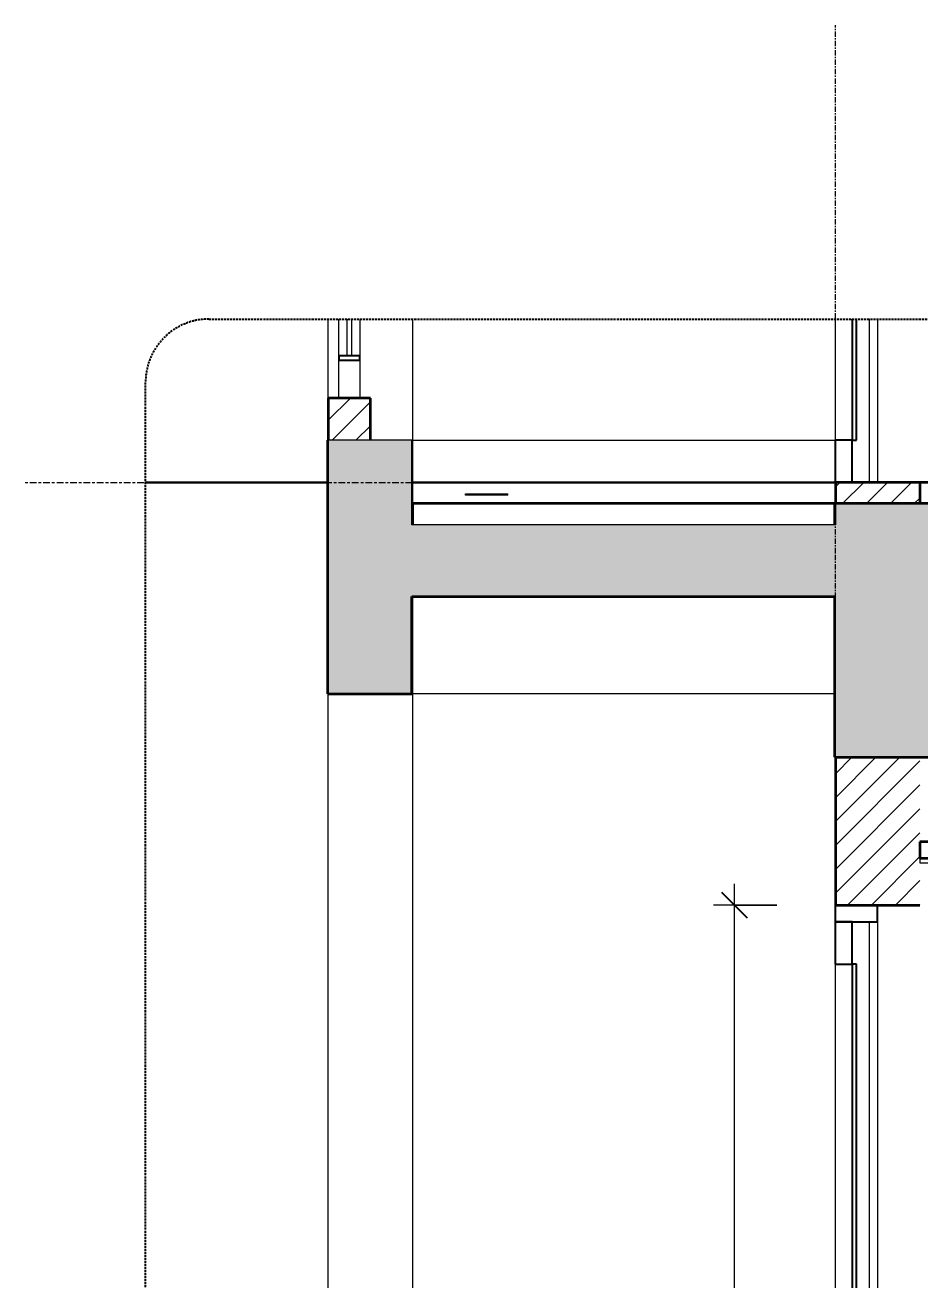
# Model space of a CAD drawing. Header units: millimetres. Extents: x 81424 to 264319, y 405 to 78637.
# Drawn here: x 96092 to 98209, y 3713 to 6683 of the extents above; entities that cross this region are included whole.
import ezdxf

# ---------------------------------------------------------------- set-up
doc = ezdxf.new("R2010")
doc.units = ezdxf.units.MM
for name, pattern in [('Centre', [31.75, 6.35, -4.7625, 15.875, -4.7625]), ('Grid Line', [22.225, 12.7, -3.175, 3.175, -3.175]), ('Hidden', [7.14375, 4.7625, -2.38125]), ('IMPORT-CENTER _2_', [40.64, 25.4, -5.08, 5.08, -5.08])]:
    doc.linetypes.add(name, pattern=pattern)
for name, color, linetype, lineweight in [('0-5', 90, 'Continuous', 5), ('A-ANNO-DIMS', 211, 'Continuous', 9), ('A-ANNO-DIMS-50', 211, 'Continuous', 9), ('A-CLNG-1', 250, 'Continuous', 35), ('A-CLNG-FNSH-1', 7, 'Continuous', 18), ('A-CLNG-PATT-1', 7, 'Continuous', 18), ('A-DETL-GENF', 92, 'Continuous', 18), ('A-DETL-GENF-4', 92, 'Hidden', 25), ('A-DETL-GENF-5', 9, 'Continuous', 18), ('A-DETL-MEDM', 33, 'Continuous', 35), ('A-DETL-THIN', 151, 'Continuous', 18), ('A-DOOR', 31, 'Continuous', 18), ('A-DOOR-4', 31, 'Continuous', 25), ('A-DOOR-FRAM', 31, 'Continuous', 25), ('A-DOOR-FRAM-1', 31, 'Continuous', 18), ('A-DOOR-GLAZ', 31, 'Continuous', 25), ('A-FLOR-FNSH-1', 250, 'Continuous', 35), ('A-FLOR-HRAL', 11, 'Continuous', 18), ('A-FLOR-HRAL-1', 11, 'Continuous', 25), ('A-FLOR-LEVL-2', 51, 'Centre', 9), ('A-FLOR-PATT-1', 253, 'Continuous', 18), ('A-WALL', 113, 'Continuous', 18), ('A-WALL-2', 250, 'Continuous', 35), ('A-WALL-PATT-2', 111, 'Continuous', 18), ('G-IMPT', 8, 'Continuous', 18), ('G-IMPT-3', 8, 'IMPORT-CENTER _2_', 18), ('M-EQPM', 50, 'Continuous', 18), ('M-EQPM-1', 7, 'Continuous', 18), ('M-EQPM-2', 50, 'Continuous', 25), ('S-BEAM-2', 7, 'Continuous', 18), ('S-COLS', 52, 'Continuous', 18), ('S-GRID-1', 1, 'Grid Line', 9)]:
    doc.layers.add(name, color=color, linetype=linetype, lineweight=lineweight)
doc.styles.add('UTM Avo', font='', dxfattribs={"width": 0.9, "height": 125})
doc.styles.get('UTM Avo').set_extended_font_data('UTM Avo')
doc.dimstyles.new('1_Dim_chi_tiet_2_5', dxfattribs={"dimscale": 304.8, "dimtxt": 124.912619, "dimasz": 0.19685, "dimexe": 0.164042, "dimexo": 0.0625, "dimgap": 0.016404, "dimtad": 1, "dimdec": 0, "dimrnd": 5, "dimzin": 0, "dimdsep": 46, "dimtxsty": 'UTM Avo', "dimblk1": 'OBLIQUE', "dimblk2": 'OBLIQUE', "dimsah": 1, "dimcen": 0.09, "dimdle": 0.164042, "dimazin": 0, "dimtfac": 1, "dimtdec": 4, "dimtix": 1, "dimtmove": 0, "dimatfit": 3, "dimfxl": 0.328084, "dimfxlon": 1, "dimtvp": 1, "dimtolj": 1, "dimtzin": 0, "dimarcsym": 2})
pattern_1 = [(50, (28326.24, 15375), (364.368, -31.878), [38.1, -419.1]), (355, (28326.24, 15375), (-70.486, 382.113), [30.48, -335.28]), (100.451, (28356.6, 15372.34), (293.885, 350.233), [32.38, -356.18]), (46.184, (28326.24, 15476.6), (542.158, -84.086), [57.15, -628.65]), (96.636, (28371.4, 15469.6), (474.805, 494.855), [48.57, -534.27]), (351.184, (28326.24, 15476.6), (474.81, 494.85), [45.72, -502.92]), (21, (28377.04, 15451.2), (303.2285, -204.5305), [38.1, -419.1]), (326, (28377.04, 15451.2), (123.604, 368.376), [30.48, -335.28]), (71.451, (28402.3, 15434.16), (426.834, 163.843), [32.38, -356.18]), (37.5, (28326.24, 15375), (6.1766, 169.1102), [3.353, -327.863, 3.353, -337.007, -336.55]), (37.5, (28326.24, 15375), (6.1766, 169.1102), [-671.576, 3.353, -333.197]), (7.5, (28326.24, 15375), (133.639, 200.3615), [3.353, -190.703, 3.353, -320.243, -128.27]), (7.5, (28326.24, 15375), (133.639, 200.3615), [-517.652, 3.353, -124.917]), (327.5, (28212.96, 15375), (271.1818, -11.4584), [3.353, -123.647, 3.353, -392.887, -525.78]), (327.5, (28212.96, 15375), (271.1818, -11.4584), [-523.24, 3.353, -522.427]), (317.5, (28162.16, 15375), (296.2585, 50.853), [3.353, -161.747, 3.353, -259.791, -373.38]), (317.5, (28162.16, 15375), (296.2585, 50.853), [-428.244, 3.353, -370.027]), (45, (28326.24, 15375), (-125.7236, 125.7236), []), (45, (28326.24, 15565.5), (-125.7236, 125.7236), [])]
pattern_2 = [(45, (101798.383, 15375), (-28.28427, 28.28427), [])]

# ---------------------------------------------------------------- blocks, each defined once
blk = doc.blocks.new('NCV_TKTC_KET CAU_rvt-2-TKCS_CĂN HỘ LOẠI 4 - MẶT CẮT 1')
at = {"layer": 'A-FLOR-PATT-1'}
h = blk.add_hatch(dxfattribs=at)
h.set_pattern_fill('FP_4', color=256, style=0, pattern_type=2)
h.set_pattern_definition(pattern_1)
h.paths.add_polyline_path([(29336.9, 5380), (32935.3, 5380), (32935.3, 5385), (29034.9, 5385), (29034.9, 5380), (29193.2, 5380)])
h.paths.add_polyline_path([(24835.2, 5380), (28834.9, 5380), (28834.9, 5385), (24835.2, 5385)])
h.paths.add_polyline_path([(33536.9, 5380), (33536.9, 5550), (33534.9, 5550), (33534.9, 5380)])
h.paths.add_polyline_path([(24535.2, 5500), (24536.9, 5500), (24536.9, 5550), (24535.2, 5550)])
h = blk.add_hatch(dxfattribs=at)
h.set_pattern_fill('FP_4', color=256, style=0, pattern_type=2)
h.set_pattern_definition(pattern_1)
h.paths.add_polyline_path([(29336.9, 5380), (32935.3, 5380), (32935.3, 5385), (29034.9, 5385), (29034.9, 5380), (29193.2, 5380)])
h.paths.add_polyline_path([(24835.2, 5380), (28834.9, 5380), (28834.9, 5385), (24835.2, 5385)])
h.paths.add_polyline_path([(33536.9, 5380), (33536.9, 5550), (33534.9, 5550), (33534.9, 5380)])
h.paths.add_polyline_path([(24535.2, 5500), (24536.9, 5500), (24536.9, 5550), (24535.2, 5550)])
at = {"layer": 'A-FLOR-FNSH-1'}
for p, q in [((24536.9, 5550), (24535.2, 5550)), ((24535.2, 5550), (24535.2, 5500))]:
    blk.add_line(p, q, dxfattribs=at)
at = {"layer": 'S-BEAM-2'}
for p, q in [((23535.3, 5700), (24536.9, 5700)), ((24535.2, 5100), (23535.3, 5100))]:
    blk.add_line(p, q, dxfattribs=at)
blk = doc.blocks.new('THU NUOC - THU NUOC-455054-TKCS_CĂN HỘ LOẠI 4 - MẶT CẮT 1')
at = {"layer": 'M-EQPM-1'}
for p, q in [((23662.3, 5573.2), (23762.3, 5573.2)), ((23662.3, 5570), (23662.3, 5573.2)), ((23762.3, 5570), (23662.3, 5570)), ((23762.3, 5570), (23762.3, 5573.2))]:
    blk.add_line(p, q, dxfattribs=at)
blk = doc.blocks.new('NCV_TKTC_TANG 2_rvt-2-TKCS_CĂN HỘ LOẠI 4 - MẶT CẮT 1')
at = {"layer": 'A-FLOR-FNSH-1'}
for p, q in [((33336.9, 5600), (24736.9, 5600)), ((24736.9, 5600), (24736.9, 5550)), ((24536.9, 5550), (23536.9, 5550)), ((23536.9, 5550), (23536.9, 5500))]:
    blk.add_line(p, q, dxfattribs=at)
at = {"layer": 'M-EQPM'}
blk.add_blockref('THU NUOC - THU NUOC-455054-TKCS_CĂN HỘ LOẠI 4 - MẶT CẮT 1', (0, 0), dxfattribs=at)
blk = doc.blocks.new('NCV_TKTC_TANG 1_rvt-2-TKCS_CĂN HỘ LOẠI 4 - MẶT CẮT 1')
at = {"layer": 'A-CLNG-PATT-1'}
h = blk.add_hatch(dxfattribs=at)
h.set_pattern_fill('FP_5', color=256, style=0, pattern_type=2)
h.set_pattern_definition([(0, (28326.24, 15375), (406.4, 101.6), [16.764, -288.036, 16.764, -288.036, -1625.6]), (0, (28326.24, 15375), (406.4, 101.6), [-609.6, 16.764, -592.836, 16.764, -288.036, -711.2]), (0, (28326.24, 15375), (406.4, 101.6), [-1524, 16.764, -186.436, 16.764, -491.236]), (120, (28478.64, 15425.8), (-291.1882, 301.1527), [16.764, -288.036, 16.764, -288.036, -1625.6]), (120, (28478.64, 15425.8), (-291.1882, 301.1527), [-609.6, 16.764, -592.836, 16.764, -288.036, -711.2]), (120, (28478.64, 15425.8), (-291.1882, 301.1527), [-1524, 16.764, -186.436, 16.764, -491.236]), (240, (28529.44, 15629), (-115.2118, -402.7527), [16.764, -288.036, 16.764, -288.036, -1625.6]), (240, (28529.44, 15629), (-115.2118, -402.7527), [-609.6, 16.764, -592.836, 16.764, -288.036, -711.2]), (240, (28529.44, 15629), (-115.2118, -402.7527), [-1524, 16.764, -186.436, 16.764, -491.236])])
h.paths.add_polyline_path([(24836.9, 4700), (25136.9, 4700), (25136.9, 4710), (24736.9, 4710), (24736.9, 4700)])
at = {"layer": 'A-CLNG-1'}
for p, q in [((25136.9, 4750), (24736.9, 4750)), ((24736.9, 4750), (24736.9, 4710)), ((25136.9, 4710), (24736.9, 4710))]:
    blk.add_line(p, q, dxfattribs=at)
at = {"layer": 'A-CLNG-FNSH-1'}
for p, q in [((24736.9, 4710), (24736.9, 4700)), ((24736.9, 4700), (25136.9, 4700))]:
    blk.add_line(p, q, dxfattribs=at)
blk = doc.blocks.new('DEG_02-DEG_03 - DEG_02-2500x2400mm-CỬA ĐI 02 CÁNH TRƯỢT-625766-TKCS_CĂN HỘ LOẠI 4 - MẶT CẮT 1')
at = {"layer": 'A-DOOR'}
for p, q in [((24536.9, 5987), (24536.9, 5700)), ((24616.9, 5987), (24616.9, 5600))]:
    blk.add_line(p, q, dxfattribs=at)
at = {"layer": 'A-DOOR-4'}
for p, q in [((24576.9, 5700), (24536.9, 5700)), ((24536.9, 5700), (24536.9, 5600)), ((24576.9, 5600), (24576.9, 5700)), ((24536.9, 5600), (24576.9, 5600))]:
    blk.add_line(p, q, dxfattribs=at)
at = {"layer": 'A-DOOR-FRAM-1'}
blk.add_line((24636.9, 5987), (24636.9, 5600), dxfattribs=at)
at = {"layer": 'A-DOOR-GLAZ'}
for p, q in [((24576.9, 5987), (24576.9, 5700)), ((24586.9, 5700), (24586.9, 5987)), ((24576.9, 5700), (24586.9, 5700))]:
    blk.add_line(p, q, dxfattribs=at)
blk = doc.blocks.new('Railing - 10mm-1251313-TKCS_CĂN HỘ LOẠI 4 - MẶT CẮT 1')
at = {"layer": 'A-FLOR-HRAL'}
for p, q in [((23382.4, 5900), (23382.4, 5987)), ((23392.4, 5987), (23392.4, 5900))]:
    blk.add_line(p, q, dxfattribs=at)
blk = doc.blocks.new('Railing - 50 x 10mm-1251315-TKCS_CĂN HỘ LOẠI 4 - MẶT CẮT 1')
at = {"layer": 'A-FLOR-HRAL'}
for p, q in [((23362.4, 5900), (23362.4, 5987)), ((23412.4, 5987), (23412.4, 5900)), ((23362.4, 5800), (23362.4, 5890)), ((23412.4, 5890), (23412.4, 5800))]:
    blk.add_line(p, q, dxfattribs=at)
blk = doc.blocks.new('Railing - Railing-1267863-TKCS_CĂN HỘ LOẠI 4 - MẶT CẮT 1')
at = {"layer": 'A-FLOR-HRAL-1'}
for p, q in [((23412.4, 5900), (23362.4, 5900)), ((23362.4, 5900), (23362.4, 5890)), ((23362.4, 5890), (23412.4, 5890)), ((23412.4, 5890), (23412.4, 5900))]:
    blk.add_line(p, q, dxfattribs=at)
for name in ['Railing - 50 x 10mm-1251315-TKCS_CĂN HỘ LOẠI 4 - MẶT CẮT 1', 'Railing - 10mm-1251313-TKCS_CĂN HỘ LOẠI 4 - MẶT CẮT 1']:
    blk.add_blockref(name, (0, 0))
blk = doc.blocks.new('DEG_02-DEG_03 - DEG_02-2500x2400mm-CỬA ĐI 02 CÁNH TRƯỢT-V15-TKCS_CĂN HỘ LOẠI 4 - MẶT CẮT 1')
at = {"layer": 'A-DOOR'}
for p, q in [((24616.9, 4560), (24616.9, 2200)), ((24536.9, 4460), (24536.9, 2300)), ((24619.9, 3420), (24616.9, 3420)), ((24619.9, 3420), (24619.9, 3400)), ((24649.9, 3407), (24619.9, 3407)), ((24619.9, 3400), (24619.9, 3380)), ((24619.9, 3393), (24649.9, 3393)), ((24649.9, 3399.2), (24649.9, 3408.3)), ((24649.9, 3345.2), (24649.9, 3399.2)), ((24616.9, 3380), (24619.9, 3380)), ((24649.9, 3343.7), (24649.9, 3345.2)), ((24649.9, 3345.2), (24649.9, 3343.7))]:
    blk.add_line(p, q, dxfattribs=at)
at = {"layer": 'A-DOOR', "flags": 128}
for points in [[(24649.9, 3408.7), (24650, 3408.7), (24650.1, 3408.7), (24650.1, 3408.7), (24650.2, 3408.7), (24650.2, 3408.7), (24650.3, 3408.7), (24650.4, 3408.7), (24650.4, 3408.7), (24650.5, 3408.7), (24650.5, 3408.7), (24650.6, 3408.7), (24650.6, 3408.7), (24650.7, 3408.7), (24650.7, 3408.7), (24650.8, 3408.7), (24650.8, 3408.7), (24650.9, 3408.7), (24650.9, 3408.7), (24651, 3408.7), (24651, 3408.7), (24651.1, 3408.7), (24651.1, 3408.7), (24651.1, 3408.7), (24651.2, 3408.7), (24651.2, 3408.7), (24651.2, 3408.7), (24651.3, 3408.7), (24651.3, 3408.7), (24651.3, 3408.7), (24651.3, 3408.7), (24651.4, 3408.7), (24651.4, 3408.7), (24651.4, 3408.7), (24651.4, 3408.7), (24651.4, 3408.7), (24651.4, 3408.7), (24651.4, 3408.7), (24651.4, 3408.7), (24651.4, 3408.7)], [(24651.4, 3408.7), (24651.4, 3408.7), (24651.4, 3408.7), (24651.4, 3408.7), (24651.4, 3408.7), (24651.4, 3408.7), (24651.4, 3408.7), (24651.4, 3408.7), (24651.4, 3408.7), (24651.3, 3408.7), (24651.3, 3408.7), (24651.3, 3408.7), (24651.3, 3408.7), (24651.2, 3408.7), (24651.2, 3408.7), (24651.2, 3408.7), (24651.1, 3408.7), (24651.1, 3408.7), (24651.1, 3408.7), (24651, 3408.7), (24651, 3408.7), (24650.9, 3408.7), (24650.9, 3408.7), (24650.8, 3408.7), (24650.8, 3408.7), (24650.7, 3408.7), (24650.7, 3408.7), (24650.6, 3408.7), (24650.6, 3408.7), (24650.5, 3408.7), (24650.5, 3408.7), (24650.4, 3408.7), (24650.4, 3408.7), (24650.3, 3408.7), (24650.2, 3408.7), (24650.2, 3408.7), (24650.1, 3408.7), (24650.1, 3408.7), (24650, 3408.7), (24650, 3408.7), (24649.9, 3408.7)], [(24651.4, 3408.7), (24651.8, 3408.7), (24652.2, 3408.6), (24652.6, 3408.6), (24652.9, 3408.5), (24653.3, 3408.5), (24653.7, 3408.4), (24654, 3408.3), (24654.4, 3408.2), (24654.8, 3408.1), (24655.1, 3407.9), (24655.5, 3407.8), (24655.8, 3407.6), (24656.1, 3407.4), (24656.5, 3407.2), (24656.8, 3407), (24657.1, 3406.8), (24657.4, 3406.6), (24657.7, 3406.3), (24657.9, 3406.1), (24658.2, 3405.8), (24658.5, 3405.5), (24658.7, 3405.2), (24659, 3404.9), (24659.2, 3404.6), (24659.4, 3404.3), (24659.6, 3404), (24659.8, 3403.7), (24659.9, 3403.3), (24660.1, 3403), (24660.2, 3402.6), (24660.4, 3402.3), (24660.5, 3401.9), (24660.6, 3401.6), (24660.7, 3401.2), (24660.7, 3400.8), (24660.8, 3400.4), (24660.8, 3400.1), (24660.9, 3399.7), (24660.9, 3399.3), (24660.9, 3399.2)], [(24660.9, 3399.2), (24660.8, 3392.6), (24660.4, 3386), (24659.7, 3379.5), (24658.8, 3373), (24657.6, 3366.5), (24656.2, 3360.1), (24654.5, 3353.7), (24652.5, 3347.4), (24651.8, 3345.2)], [(24651.8, 3345.2), (24651.8, 3345.1), (24651.7, 3345), (24651.7, 3345), (24651.6, 3344.9), (24651.6, 3344.8), (24651.5, 3344.7), (24651.5, 3344.6), (24651.4, 3344.6), (24651.4, 3344.5), (24651.3, 3344.4), (24651.2, 3344.3), (24651.2, 3344.3), (24651.1, 3344.2), (24651, 3344.2), (24651, 3344.1), (24650.9, 3344), (24650.8, 3344), (24650.7, 3343.9), (24650.6, 3343.9), (24650.6, 3343.9), (24650.5, 3343.8), (24650.4, 3343.8), (24650.3, 3343.8), (24650.2, 3343.7), (24650.1, 3343.7), (24650, 3343.7), (24649.9, 3343.7)]]:
    blk.add_lwpolyline(points, dxfattribs=at)
at = {"layer": 'A-DOOR-4'}
for p, q in [((24576.9, 4560), (24536.9, 4560)), ((24536.9, 4560), (24536.9, 4460)), ((24576.9, 4460), (24576.9, 4560)), ((24536.9, 4460), (24576.9, 4460)), ((24576.9, 2300), (24536.9, 2300)), ((24536.9, 2300), (24536.9, 2200)), ((24576.9, 2200), (24576.9, 2300)), ((24536.9, 2200), (24576.9, 2200))]:
    blk.add_line(p, q, dxfattribs=at)
at = {"layer": 'A-DOOR-FRAM'}
for p, q in [((24636.9, 4600), (24536.9, 4600)), ((24536.9, 4600), (24536.9, 4560)), ((24636.9, 4560), (24636.9, 4600)), ((24536.9, 4560), (24636.9, 4560))]:
    blk.add_line(p, q, dxfattribs=at)
at = {"layer": 'A-DOOR-FRAM-1'}
for p, q in [((24636.9, 4560), (24636.9, 3407)), ((24636.9, 3393.1), (24636.9, 2200))]:
    blk.add_line(p, q, dxfattribs=at)
at = {"layer": 'A-DOOR-GLAZ'}
for p, q in [((24586.9, 4460), (24576.9, 4460)), ((24576.9, 4460), (24576.9, 2300)), ((24586.9, 2300), (24586.9, 4460)), ((24576.9, 2300), (24586.9, 2300))]:
    blk.add_line(p, q, dxfattribs=at)
blk = doc.blocks.new('TKTC_XREF_251221_MB TANG 2-7 - TKTC_XREF_260130_MB TANG 2-5_dwg_THU NUOC - THU NUOC-444531-TKCS_MB TẦNG 1-4746804-TKCS_CĂN HỘ LOẠI 4 - MẶT CẮT 1')
at = {"layer": 'G-IMPT'}
for p, q in [((23635.7, 5600), (23785.7, 5600)), ((23785.7, 5600), (23635.7, 5600)), ((23660.7, 5600), (23760.7, 5600)), ((23760.7, 5600), (23660.7, 5600)), ((23676.6, 5600), (23670.6, 5600)), ((23670.6, 5600), (23676.6, 5600)), ((23683, 5600), (23689, 5600)), ((23689, 5600), (23683, 5600)), ((23695.4, 5600), (23701.4, 5600)), ((23701.4, 5600), (23695.4, 5600)), ((23713.9, 5600), (23707.9, 5600)), ((23707.9, 5600), (23713.9, 5600)), ((23713.9, 5600), (23707.9, 5600)), ((23707.9, 5600), (23713.9, 5600)), ((23710.7, 5600), (23710.7, 5600)), ((23710.7, 5600), (23710.7, 5600)), ((23710.7, 5600), (23710.7, 5600)), ((23710.7, 5600), (23710.7, 5600)), ((23725.9, 5600), (23719.9, 5600)), ((23719.9, 5600), (23725.9, 5600)), ((23738.3, 5600), (23732.3, 5600)), ((23732.3, 5600), (23738.3, 5600)), ((23744.7, 5600), (23750.7, 5600)), ((23750.7, 5600), (23744.7, 5600))]:
    blk.add_line(p, q, dxfattribs=at)
blk = doc.blocks.new('TKTC_XREF_251221_MB TANG 2-7 - TKTC_XREF_260130_MB TANG 2-5_dwg_$cc-4746805-TKCS_CĂN HỘ LOẠI 4 - MẶT CẮT 1')
at = {"layer": 'G-IMPT-3'}
for p, q in [((24231.9, 5600), (24384.9, 5600)), ((24308.4, 5600), (24308.4, 5600))]:
    blk.add_line(p, q, dxfattribs=at)
at = {"layer": 'M-EQPM'}
for p, q in [((24308.4, 5600), (24251.5, 5600)), ((24251.5, 5600), (24365.2, 5600)), ((24362.4, 5600), (24254.3, 5600)), ((24254.3, 5600), (24308.4, 5600)), ((24308.4, 5600), (24362.4, 5600)), ((24365.2, 5600), (24308.4, 5600))]:
    blk.add_line(p, q, dxfattribs=at)
blk = doc.blocks.new('TKTC_XREF_251221_MB TANG 2-7 - TKTC_XREF_260130_MB TANG 2-5_dwg_CUM U_DN100-V21-TKCS_CĂN HỘ LOẠI 4 - MẶT CẮT 1')
at = {"layer": 'G-IMPT'}
for p, q in [((28750.6, 5600), (28735.3, 5600)), ((28735.3, 5600), (28737.2, 5600)), ((28740.1, 5600), (28737.2, 5600)), ((28737.2, 5600), (28748.7, 5600)), ((28747.3, 5600), (28738.7, 5600)), ((28739, 5600), (28876.6, 5600)), ((28745.8, 5600), (28740.1, 5600)), ((28741.4, 5600), (28740.4, 5600)), ((28745.5, 5600), (28740.4, 5600)), ((28744.6, 5600), (28741.4, 5600)), ((28744.6, 5600), (28741.4, 5600)), ((28744.6, 5600), (28741.4, 5600)), ((28745.5, 5600), (28744.6, 5600)), ((28748.7, 5600), (28745.8, 5600)), ((28747, 5600), (28868.7, 5600)), ((28747, 5600), (28751, 5600)), ((28748.7, 5600), (28750.6, 5600)), ((28751, 5600), (28864.7, 5600)), ((28868.7, 5600), (28864.7, 5600)), ((28880.3, 5600), (28865, 5600)), ((28865, 5600), (28866.9, 5600)), ((28869.8, 5600), (28866.9, 5600)), ((28866.9, 5600), (28878.4, 5600)), ((28877, 5600), (28868.3, 5600)), ((28875.5, 5600), (28869.8, 5600)), ((28871, 5600), (28870.1, 5600)), ((28875.2, 5600), (28870.1, 5600)), ((28874.2, 5600), (28871, 5600)), ((28874.2, 5600), (28871, 5600)), ((28874.2, 5600), (28871, 5600)), ((28875.2, 5600), (28874.2, 5600)), ((28878.4, 5600), (28875.5, 5600)), ((28878.4, 5600), (28880.3, 5600))]:
    blk.add_line(p, q, dxfattribs=at)
blk = doc.blocks.new('TKTC_XREF_251221_MB TANG 2-7 - TKTC_XREF_260130_MB TANG 2-5_dwg_$cc-V25-TKCS_CĂN HỘ LOẠI 4 - MẶT CẮT 1')
at = {"layer": 'G-IMPT-3'}
for p, q in [((24413.7, 5600), (24534.8, 5600)), ((24473.9, 5600), (24474.6, 5600))]:
    blk.add_line(p, q, dxfattribs=at)
at = {"layer": 'M-EQPM'}
for p, q in [((24474.3, 5600), (24429.3, 5600)), ((24429.3, 5600), (24519.3, 5600)), ((24519.3, 5600), (24474.3, 5600)), ((24474.5, 5600), (24474.5, 5600))]:
    blk.add_line(p, q, dxfattribs=at)
blk = doc.blocks.new('TKTC_XREF_251221_MB TANG 2-7 - TKTC_XREF_260130_MB TANG 2-5_dwg_CUM U_DN100-V26-TKCS_CĂN HỘ LOẠI 4 - MẶT CẮT 1')
at = {"layer": 'G-IMPT'}
for p, q in [((24418.9, 5600), (24416.6, 5600)), ((24424.5, 5600), (24417.7, 5600)), ((24418, 5600), (24527, 5600)), ((24418, 5600), (24418, 5600)), ((24423.4, 5600), (24418.9, 5600)), ((24418.9, 5600), (24418.9, 5600)), ((24419.9, 5600), (24419.1, 5600)), ((24422.4, 5600), (24419.9, 5600)), ((24422.4, 5600), (24419.9, 5600)), ((24422.4, 5600), (24419.9, 5600)), ((24423.1, 5600), (24422.4, 5600)), ((24425.7, 5600), (24423.4, 5600)), ((24423.4, 5600), (24423.4, 5600)), ((24424.4, 5600), (24520.7, 5600)), ((24427.5, 5600), (24517.5, 5600)), ((24521.5, 5600), (24519.2, 5600)), ((24527.2, 5600), (24520.3, 5600)), ((24526, 5600), (24521.5, 5600)), ((24521.5, 5600), (24521.5, 5600)), ((24522.5, 5600), (24521.7, 5600)), ((24525, 5600), (24522.5, 5600)), ((24525, 5600), (24522.5, 5600)), ((24525, 5600), (24522.5, 5600)), ((24525.8, 5600), (24525, 5600)), ((24528.3, 5600), (24526, 5600)), ((24526, 5600), (24526, 5600)), ((24526.9, 5600), (24527, 5600))]:
    blk.add_line(p, q, dxfattribs=at)
at = {"layer": 'G-IMPT', "flags": 128}
for points in [[(24425.7, 5600), (24427.2, 5600), (24427.2, 5600), (24415.1, 5600), (24415.1, 5600), (24416.6, 5600)], [(24416.6, 5600), (24416.6, 5600), (24425.7, 5600), (24425.7, 5600)], [(24423.1, 5600), (24423.1, 5600), (24419.1, 5600), (24419.1, 5600)], [(24424.3, 5600), (24424.4, 5600), (24427.5, 5600)], [(24520.6, 5600), (24520.7, 5600), (24517.5, 5600)], [(24528.3, 5600), (24529.8, 5600), (24529.8, 5600), (24517.7, 5600), (24517.7, 5600), (24519.2, 5600)], [(24519.2, 5600), (24519.2, 5600), (24528.3, 5600), (24528.3, 5600)], [(24525.8, 5600), (24525.8, 5600), (24521.7, 5600), (24521.7, 5600)]]:
    blk.add_lwpolyline(points, dxfattribs=at)
blk = doc.blocks.new('TKTC_XREF_251221_MB TANG 2-7 - TKTC_XREF_260130_MB TANG 2-5_dwg_$cc-V31-TKCS_CĂN HỘ LOẠI 4 - MẶT CẮT 1')
at = {"layer": 'G-IMPT-3'}
for p, q in [((24345.4, 5600), (24498.4, 5600)), ((24421.9, 5600), (24421.9, 5600))]:
    blk.add_line(p, q, dxfattribs=at)
at = {"layer": 'M-EQPM'}
for p, q in [((24421.9, 5600), (24367.8, 5600)), ((24367.8, 5600), (24421.9, 5600)), ((24421.9, 5600), (24409.4, 5600)), ((24409.4, 5600), (24421.9, 5600)), ((24421.9, 5600), (24434.4, 5600)), ((24434.4, 5600), (24421.9, 5600)), ((24478.8, 5600), (24478.8, 5600))]:
    blk.add_line(p, q, dxfattribs=at)
blk = doc.blocks.new('TKTC_XREF_251221_MB TANG 2-7 - TKTC_XREF_260130_MB TANG 2-5_dwg_CUM U_DN100-V32-TKCS_CĂN HỘ LOẠI 4 - MẶT CẮT 1')
at = {"layer": 'G-IMPT'}
for p, q in [((24421.9, 5600), (24354.8, 5600)), ((24354.8, 5600), (24421.9, 5600)), ((24421.9, 5600), (24362.6, 5600)), ((24362.6, 5600), (24421.9, 5600)), ((24421.9, 5600), (24421.9, 5600)), ((24486.7, 5600), (24421.9, 5600)), ((24486.7, 5600), (24421.9, 5600)), ((24486.8, 5600), (24421.9, 5600)), ((24486.8, 5600), (24421.9, 5600)), ((24488.7, 5600), (24486.7, 5600)), ((24486.7, 5600), (24488.7, 5600)), ((24488.7, 5600), (24486.8, 5600)), ((24486.8, 5600), (24488.7, 5600)), ((24493.5, 5600), (24488.7, 5600)), ((24488.7, 5600), (24493.5, 5600)), ((24488.7, 5600), (24493.5, 5600)), ((24488.7, 5600), (24493.5, 5600)), ((24493.5, 5600), (24488.7, 5600)), ((24488.7, 5600), (24493.5, 5600)), ((24488.7, 5600), (24493.5, 5600)), ((24488.7, 5600), (24493.5, 5600)), ((24493.5, 5600), (24493.5, 5600)), ((24493.5, 5600), (24493.5, 5600)), ((24494.4, 5600), (24499.8, 5600)), ((24499.8, 5600), (24494.4, 5600)), ((24494.4, 5600), (24499.8, 5600)), ((24499.8, 5600), (24494.4, 5600)), ((24500.8, 5600), (24499.8, 5600)), ((24499.8, 5600), (24500.8, 5600)), ((24500.8, 5600), (24499.8, 5600)), ((24499.8, 5600), (24500.8, 5600))]:
    blk.add_line(p, q, dxfattribs=at)
blk = doc.blocks.new('TKTC_XREF_251221_MB TANG 2-7 - TKTC_XREF_260130_MB TANG 2-5_dwg_THU NUOC - THU NUOC-444531-TKCS_MB TẦNG 1-4746810-TKCS_CĂN HỘ LOẠI 4 - MẶT CẮT 1')
at = {"layer": 'G-IMPT'}
for p, q in [((25012, 5600), (25162, 5600)), ((25162, 5600), (25012, 5600)), ((25037, 5600), (25137, 5600)), ((25137, 5600), (25037, 5600)), ((25052.9, 5600), (25046.9, 5600)), ((25046.9, 5600), (25052.9, 5600)), ((25059.3, 5600), (25065.3, 5600)), ((25065.3, 5600), (25059.3, 5600)), ((25071.7, 5600), (25077.7, 5600)), ((25077.7, 5600), (25071.7, 5600)), ((25090.2, 5600), (25084.2, 5600)), ((25084.2, 5600), (25090.2, 5600)), ((25090.2, 5600), (25084.2, 5600)), ((25084.2, 5600), (25090.2, 5600)), ((25087, 5600), (25087, 5600)), ((25087, 5600), (25087, 5600)), ((25087, 5600), (25087, 5600)), ((25087, 5600), (25087, 5600)), ((25102.2, 5600), (25096.2, 5600)), ((25096.2, 5600), (25102.2, 5600)), ((25114.6, 5600), (25108.6, 5600)), ((25108.6, 5600), (25114.6, 5600)), ((25121, 5600), (25127, 5600)), ((25127, 5600), (25121, 5600))]:
    blk.add_line(p, q, dxfattribs=at)
blk = doc.blocks.new('TKTC_XREF_251221_MB TANG 2-7 - TKTC_XREF_260130_MB TANG 2-5_dwg_FD-4746794-TKCS_CĂN HỘ LOẠI 4 - MẶT CẮT 1')
at = {"layer": 'G-IMPT'}
for p, q in [((23833.4, 5600), (23983.4, 5600)), ((23983.4, 5600), (23833.4, 5600)), ((23908.4, 5600), (23908.4, 5600))]:
    blk.add_line(p, q, dxfattribs=at)
at = {"layer": 'M-EQPM'}
for p, q in [((23961.7, 5600), (23855.1, 5600)), ((23946.1, 5600), (23870.7, 5600)), ((23946.1, 5600), (23870.7, 5600))]:
    blk.add_line(p, q, dxfattribs=at)
blk = doc.blocks.new('TKTC_XREF_251221_MB TANG 2-7 - TKTC_XREF_251221_MB TANG 2-7-2039446-TKCS_CĂN HỘ LOẠI 4 - MẶT CẮT 1')
at = {"layer": 'M-EQPM'}
for p, q in [((24236.6, 5600), (24236.9, 5600)), ((24536.9, 5600), (24236.6, 5600)), ((24536.9, 5600), (24236.8, 5600)), ((24236.8, 5600), (24536.9, 5600)), ((24236.9, 5600), (24536.9, 5600)), ((24335.4, 5600), (24485, 5600)), ((24485, 5600), (24335.4, 5600)), ((24336.4, 5600), (24486.1, 5600)), ((24486.1, 5600), (24336.4, 5600)), ((24337.2, 5600), (24486.8, 5600)), ((24486.8, 5600), (24337.2, 5600)), ((24485.2, 5600), (24534.9, 5600)), ((24534.9, 5600), (24485.2, 5600)), ((24486.2, 5600), (24536, 5600)), ((24536, 5600), (24486.2, 5600)), ((24486.9, 5600), (24536.7, 5600)), ((24536.7, 5600), (24486.9, 5600))]:
    blk.add_line(p, q, dxfattribs=at)
at = {"layer": 'M-EQPM-2'}
for p, q in [((22905.3, 5600), (23335.3, 5600)), ((23335.3, 5600), (22905.3, 5600)), ((23535.3, 5600), (33995.9, 5600)), ((24539, 5600), (23535.3, 5600)), ((23535.3, 5600), (24539, 5600)), ((24539, 5600), (23535.3, 5600)), ((23535.3, 5600), (24539, 5600)), ((24539, 5600), (23535.3, 5600)), ((23535.3, 5600), (24539, 5600))]:
    blk.add_line(p, q, dxfattribs=at)
for name, p in [('TKTC_XREF_251221_MB TANG 2-7 - TKTC_XREF_260130_MB TANG 2-5_dwg_THU NUOC - THU NUOC-444531-TKCS_MB TẦNG 1-4746810-TKCS_CĂN HỘ LOẠI 4 - MẶT CẮT 1', (-1376.7, 0)), ('TKTC_XREF_251221_MB TANG 2-7 - TKTC_XREF_260130_MB TANG 2-5_dwg_THU NUOC - THU NUOC-444531-TKCS_MB TẦNG 1-4746810-TKCS_CĂN HỘ LOẠI 4 - MẶT CẮT 1', (-1376.7, 0)), ('TKTC_XREF_251221_MB TANG 2-7 - TKTC_XREF_260130_MB TANG 2-5_dwg_THU NUOC - THU NUOC-444531-TKCS_MB TẦNG 1-4746810-TKCS_CĂN HỘ LOẠI 4 - MẶT CẮT 1', (-1376.7, 0)), ('TKTC_XREF_251221_MB TANG 2-7 - TKTC_XREF_260130_MB TANG 2-5_dwg_THU NUOC - THU NUOC-444531-TKCS_MB TẦNG 1-4746804-TKCS_CĂN HỘ LOẠI 4 - MẶT CẮT 1', (0, 0)), ('TKTC_XREF_251221_MB TANG 2-7 - TKTC_XREF_260130_MB TANG 2-5_dwg_FD-4746794-TKCS_CĂN HỘ LOẠI 4 - MẶT CẮT 1', (0, 0)), ('TKTC_XREF_251221_MB TANG 2-7 - TKTC_XREF_260130_MB TANG 2-5_dwg_$cc-4746805-TKCS_CĂN HỘ LOẠI 4 - MẶT CẮT 1', (0, 0)), ('TKTC_XREF_251221_MB TANG 2-7 - TKTC_XREF_260130_MB TANG 2-5_dwg_$cc-V31-TKCS_CĂN HỘ LOẠI 4 - MẶT CẮT 1', (-1.8, 0)), ('TKTC_XREF_251221_MB TANG 2-7 - TKTC_XREF_260130_MB TANG 2-5_dwg_$cc-V31-TKCS_CĂN HỘ LOẠI 4 - MẶT CẮT 1', (-0.8, 0)), ('TKTC_XREF_251221_MB TANG 2-7 - TKTC_XREF_260130_MB TANG 2-5_dwg_$cc-V31-TKCS_CĂN HỘ LOẠI 4 - MẶT CẮT 1', (0, 0)), ('TKTC_XREF_251221_MB TANG 2-7 - TKTC_XREF_260130_MB TANG 2-5_dwg_CUM U_DN100-V32-TKCS_CĂN HỘ LOẠI 4 - MẶT CẮT 1', (-1.8, 0)), ('TKTC_XREF_251221_MB TANG 2-7 - TKTC_XREF_260130_MB TANG 2-5_dwg_CUM U_DN100-V32-TKCS_CĂN HỘ LOẠI 4 - MẶT CẮT 1', (-0.8, 0)), ('TKTC_XREF_251221_MB TANG 2-7 - TKTC_XREF_260130_MB TANG 2-5_dwg_CUM U_DN100-V32-TKCS_CĂN HỘ LOẠI 4 - MẶT CẮT 1', (0, 0)), ('TKTC_XREF_251221_MB TANG 2-7 - TKTC_XREF_260130_MB TANG 2-5_dwg_$cc-V25-TKCS_CĂN HỘ LOẠI 4 - MẶT CẮT 1', (0, 0)), ('TKTC_XREF_251221_MB TANG 2-7 - TKTC_XREF_260130_MB TANG 2-5_dwg_CUM U_DN100-V26-TKCS_CĂN HỘ LOẠI 4 - MẶT CẮT 1', (0, 0))]:
    blk.add_blockref(name, p)
at = {"extrusion": (0, 0, -1)}
blk.add_blockref('TKTC_XREF_251221_MB TANG 2-7 - TKTC_XREF_260130_MB TANG 2-5_dwg_CUM U_DN100-V21-TKCS_CĂN HỘ LOẠI 4 - MẶT CẮT 1', (-53117.1, 0), dxfattribs=at)
blk = doc.blocks.new('BORDER VIEW - BORDER VIEW-2584862-TKCS_CĂN HỘ LOẠI 4 - MẶT CẮT 1')
at = {"layer": 'A-DETL-GENF-4'}
for p, q in [((23055.3, 5987), (33845.9, 5987)), ((22905.3, 1710), (22905.3, 5837))]:
    blk.add_line(p, q, dxfattribs=at)
blk.add_arc((23055.3, 5837), 150, 90, 180, dxfattribs=at)
blk = doc.blocks.new('DIMBLOCK52-TKCS_CĂN HỘ LOẠI 4 - MẶT CẮT 1')
at = {"layer": 'A-ANNO-DIMS-50'}
for p, q in [((97770.6, 2150), (97770.6, 4650)), ((97870.6, 4600), (97720.6, 4600)), ((97770.6, 4600), (97870.6, 4600)), ((97670.6, 2200), (97820.6, 2200)), ((97770.6, 2200), (97670.6, 2200))]:
    blk.add_line(p, q, dxfattribs=at)
at = {"layer": 'A-ANNO-DIMS-50', "lineweight": 25}
for p, q in [((97770.6, 4600), (97740.6, 4630)), ((97770.6, 4600), (97800.6, 4570)), ((97770.6, 2200), (97740.6, 2230)), ((97770.6, 2200), (97800.6, 2170))]:
    blk.add_line(p, q, dxfattribs=at)
at = {"layer": 'A-ANNO-DIMS-50', "color": 0, "insert": (97608.2, 3228.8), "char_height": 125, "width": 410.824, "attachment_point": 1, "rotation": 90, "line_spacing_factor": 1.110334, "style": 'UTM Avo'}
blk.add_mtext('2400', dxfattribs=at)
blk = doc.blocks.new('_Oblique')
at = {"color": 0, "linetype": 'ByBlock', "lineweight": -2}
blk.add_line((-0.5, -0.5), (0.5, 0.5), dxfattribs=at)

msp = doc.modelspace()

# ---------------------------------------------------------------- hatches: boundary and pattern name
at = {"layer": 'A-DETL-GENF-5'}
h = msp.add_hatch(dxfattribs=at)
h.set_pattern_fill('FP_4', color=256, style=0, pattern_type=2)
h.set_pattern_definition([(50, (101798.38, 15375), (364.368, -31.878), [38.1, -419.1]), (355, (101798.4, 15375), (-70.486, 382.113), [30.48, -335.28]), (100.451, (101828.75, 15372.34), (293.885, 350.233), [32.38, -356.18]), (46.184, (101798.4, 15476.6), (542.158, -84.086), [57.15, -628.65]), (96.636, (101843.56, 15469.6), (474.805, 494.855), [48.57, -534.27]), (351.184, (101798.4, 15476.6), (474.81, 494.85), [45.72, -502.92]), (21, (101849.18, 15451.2), (303.2285, -204.5305), [38.1, -419.1]), (326, (101849.2, 15451.2), (123.604, 368.376), [30.48, -335.28]), (71.451, (101874.45, 15434.16), (426.834, 163.843), [32.38, -356.18]), (37.5, (101798.38, 15375), (6.1766, 169.1102), [3.353, -327.863, 3.353, -337.007, -336.55]), (37.5, (101798.38, 15375), (6.1766, 169.1102), [-671.576, 3.353, -333.197]), (7.5, (101798.38, 15375), (133.6389, 200.3615), [3.353, -190.703, 3.353, -320.243, -128.27]), (7.5, (101798.38, 15375), (133.6389, 200.3615), [-517.652, 3.353, -124.917]), (327.5, (101685.1, 15375), (271.1818, -11.4584), [3.353, -123.647, 3.353, -392.887, -525.78]), (327.5, (101685.1, 15375), (271.1818, -11.4584), [-523.24, 3.353, -522.427]), (317.5, (101634.3, 15375), (296.2585, 50.853), [3.353, -161.747, 3.353, -259.791, -373.38]), (317.5, (101634.3, 15375), (296.2585, 50.853), [-428.244, 3.353, -370.027]), (45, (101798.38, 15375), (-125.7236, 125.7236), []), (45, (101798.38, 15565.5), (-125.7236, 125.7236), [])])
h.paths.add_polyline_path([(98224.6, 1560), (98307.3, 1560), (98307.3, 1980), (102307.1, 1980), (102307.1, 1750), (102507.1, 1750), (102507.1, 1980), (106407.5, 1980), (106407.5, 1700), (107007.1, 1700), (107007.1, 2150), (98009.1, 2150), (98009.1, 2100), (97007.5, 2100), (97007.5, 2300), (96807.5, 2300), (96807.5, 1750), (97007.5, 1750), (97007.5, 1930), (98007.3, 1930), (98007.3, 1560), (98209.5, 1560)])
h.paths.add_polyline_path([(98307.3, 4950), (98307.3, 5385), (102307.1, 5385), (102307.1, 5150), (102507.1, 5150), (102507.1, 5385), (106407.5, 5385), (106407.5, 5100), (107007.1, 5100), (107007.1, 5550), (98009.1, 5550), (98009.1, 5500), (97007.5, 5500), (97007.5, 5700), (96807.5, 5700), (96807.5, 5100), (97007.5, 5100), (97007.5, 5330), (98007.3, 5330), (98007.3, 4950), (98209.1, 4950)])
at = {"layer": 'A-WALL-PATT-2'}
h = msp.add_hatch(dxfattribs=at)
h.set_pattern_fill('FP_3', color=256, style=0, pattern_type=2)
h.set_pattern_definition(pattern_2)
h.paths.add_polyline_path([(96809.5, 5700), (96909.5, 5700), (96909.5, 5800), (96809.5, 5800), (96809.5, 5762)])
h = msp.add_hatch(dxfattribs=at)
h.set_pattern_fill('FP_3', color=256, style=0, pattern_type=2)
h.set_pattern_definition(pattern_2)
h.paths.add_polyline_path([(98109.1, 5550), (98209.1, 5550), (98209.1, 5600), (98009.1, 5600), (98009.1, 5550), (98089.1, 5550)])
h = msp.add_hatch(dxfattribs=at)
h.set_pattern_fill('FP_3', color=256, style=0, pattern_type=2)
h.set_pattern_definition(pattern_2)
h.paths.add_polyline_path([(98049.1, 2150), (98209.1, 2150), (98209.1, 2200), (98009.1, 2200), (98009.1, 2150)])
h.paths.add_polyline_path([(98009.1, 4600), (98209.1, 4600), (98209.1, 4950), (98009.1, 4950)])

# ---------------------------------------------------------------- linework, layer by layer
at = {"layer": 'A-DETL-MEDM'}
for p, q in [((96807.5, 5700), (96807.5, 5100)), ((107007.1, 5550), (98009.1, 5550)), ((97007.5, 5100), (97007.5, 5330)), ((97007.5, 5330), (98007.3, 5330)), ((98007.3, 5330), (98007.3, 4950)), ((96807.5, 5100), (97007.5, 5100)), ((98007.3, 4950), (98307.3, 4950))]:
    msp.add_line(p, q, dxfattribs=at)
at = {"layer": 'A-DETL-THIN'}
for p, q in [((97007.5, 5700), (96807.5, 5700)), ((97007.5, 5500), (97007.5, 5700)), ((98009.1, 5550), (98009.1, 5500)), ((98009.1, 5500), (97007.5, 5500))]:
    msp.add_line(p, q, dxfattribs=at)
at = {"layer": 'A-FLOR-LEVL-2'}
msp.add_line((96092.5, 5600), (108129.4, 5600), dxfattribs=at)
at = {"layer": 'A-WALL'}
for p, q in [((97009.1, 5987), (97009.1, 5550)), ((97009.1, 5330), (97009.1, 2150))]:
    msp.add_line(p, q, dxfattribs=at)
at = {"layer": 'A-WALL-2'}
for p, q in [((96809.5, 5800), (96809.5, 5700)), ((96909.5, 5800), (96809.5, 5800)), ((96909.5, 5700), (96909.5, 5800)), ((98209.1, 5600), (98009.1, 5600)), ((98009.1, 5600), (98009.1, 5550)), ((98009.1, 4950), (98009.1, 4600)), ((98009.1, 4600), (98209.1, 4600))]:
    msp.add_line(p, q, dxfattribs=at)
at = {"layer": 'S-COLS'}
for p, q in [((96809.1, 5700), (96809.1, 5987)), ((97009.1, 5987), (97009.1, 5550)), ((97009.1, 5330), (97009.1, 2150)), ((96809.1, 2300), (96809.1, 5100))]:
    msp.add_line(p, q, dxfattribs=at)
at = {"layer": 'S-GRID-1'}
for p, q in [((98009.1, 5432.7), (98009.1, 6682.7)), ((98009.1, 2104.5), (98009.1, 5432.7))]:
    msp.add_line(p, q, dxfattribs=at)

# ---------------------------------------------------------------- block references
at = {"layer": '0-5'}
for name in ['NCV_TKTC_TANG 2_rvt-2-TKCS_CĂN HỘ LOẠI 4 - MẶT CẮT 1', 'NCV_TKTC_KET CAU_rvt-2-TKCS_CĂN HỘ LOẠI 4 - MẶT CẮT 1', 'NCV_TKTC_TANG 1_rvt-2-TKCS_CĂN HỘ LOẠI 4 - MẶT CẮT 1']:
    msp.add_blockref(name, (73472.1, 0), dxfattribs=at)
at = {"layer": 'A-DETL-GENF'}
msp.add_blockref('BORDER VIEW - BORDER VIEW-2584862-TKCS_CĂN HỘ LOẠI 4 - MẶT CẮT 1', (73472.1, 0), dxfattribs=at)
at = {"layer": 'A-DOOR'}
for name in ['DEG_02-DEG_03 - DEG_02-2500x2400mm-CỬA ĐI 02 CÁNH TRƯỢT-625766-TKCS_CĂN HỘ LOẠI 4 - MẶT CẮT 1', 'DEG_02-DEG_03 - DEG_02-2500x2400mm-CỬA ĐI 02 CÁNH TRƯỢT-V15-TKCS_CĂN HỘ LOẠI 4 - MẶT CẮT 1']:
    msp.add_blockref(name, (73472.1, 0), dxfattribs=at)
at = {"layer": 'A-FLOR-HRAL'}
msp.add_blockref('Railing - Railing-1267863-TKCS_CĂN HỘ LOẠI 4 - MẶT CẮT 1', (73472.1, 0), dxfattribs=at)
at = {"layer": 'M-EQPM'}
msp.add_blockref('TKTC_XREF_251221_MB TANG 2-7 - TKTC_XREF_251221_MB TANG 2-7-2039446-TKCS_CĂN HỘ LOẠI 4 - MẶT CẮT 1', (73472.1, 0), dxfattribs=at)

# ---------------------------------------------------------------- dimensions: what is measured, and where the dimension line sits
at = {"layer": 'A-ANNO-DIMS'}
dim = msp.add_linear_dim(base=(97770.6, 4600), p1=(97670.6, 2200), p2=(97870.6, 4600), angle=90, dimstyle='1_Dim_chi_tiet_2_5', override={"dimpost": '<>', "dimfxl": 2408.318916}, dxfattribs=at)
dim.commit()
dim.dimension.update_dxf_attribs({"geometry": 'DIMBLOCK52-TKCS_CĂN HỘ LOẠI 4 - MẶT CẮT 1', "text_midpoint": (97700.9, 3400)})

doc.saveas('drawing.dxf')
